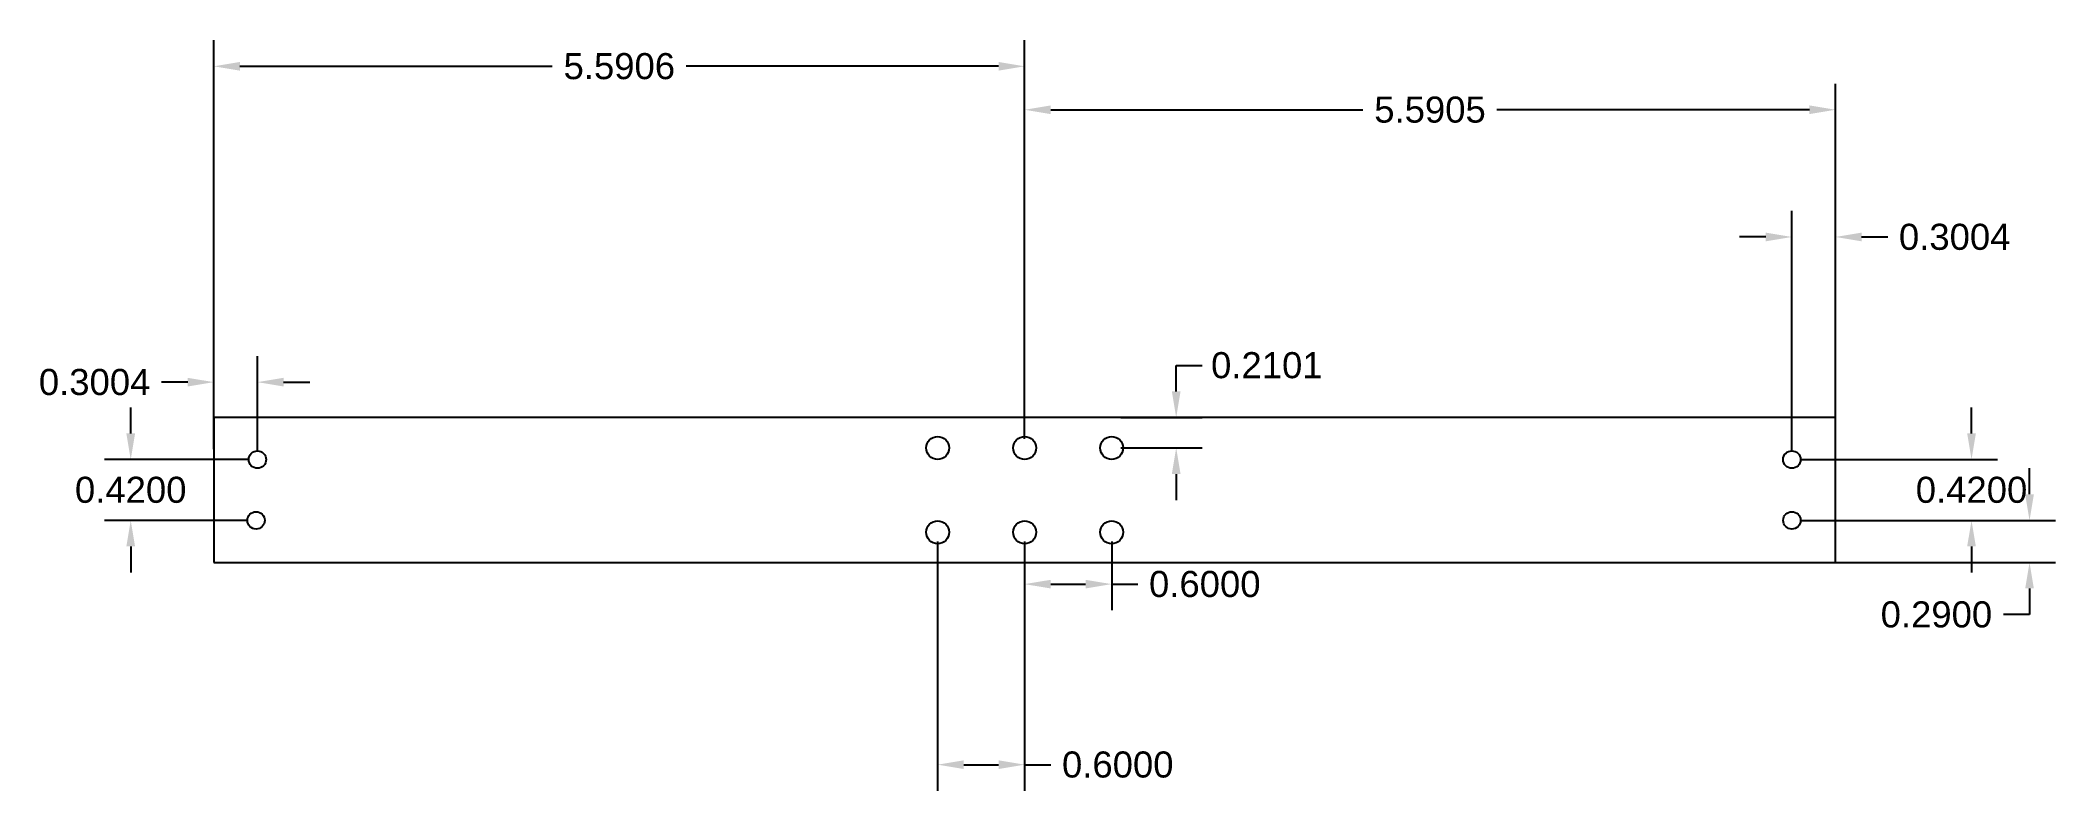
# Model space of a CAD drawing. Header units: inches. Extents: x -1.3 to 12.6, y 32.7 to 37.8.
import ezdxf

# ---------------------------------------------------------------- set-up
doc = ezdxf.new("R2010")
doc.units = ezdxf.units.IN
doc.header["$MEASUREMENT"] = 0
doc.layers.get('0').update_dxf_attribs({"color": 1})
doc.layers.add('dimensions', color=4, linetype='Continuous')
doc.styles.get("Standard").update_dxf_attribs({"font": 'Arial Regular.ttf'})
doc.dimstyles.get("Standard").update_dxf_attribs({"dimtxt": 0.18, "dimasz": 0.18, "dimexe": 0.18, "dimexo": 0.0625, "dimgap": 0.09, "dimtad": 0, "dimtih": 1, "dimtoh": 1, "dimdec": 4, "dimzin": 0, "dimdsep": 46, "dimtxsty": 'Standard', "dimcen": 0.09, "dimadec": 0, "dimazin": 0, "dimtfac": 1, "dimtdec": 4, "dimtofl": 0, "dimtmove": 0, "dimatfit": 3, "dimfxl": 1, "dimtolj": 1, "dimtzin": 0, "dimarcsym": 0})

# ---------------------------------------------------------------- blocks, each defined once
blk = doc.blocks.new('*D23')
at = {"layer": 'Defpoints', "color": 0, "transparency": 16777216}
for p in [(11.075, 37.361), (5.484, 35.027), (11.075, 35.027)]:
    blk.add_point(p, dxfattribs=at)
at = {"layer": 'dimensions', "color": 0, "lineweight": -2, "transparency": 16777216}
for p, q in [((5.484, 35.089), (5.484, 37.541)), ((11.075, 35.089), (11.075, 37.541)), ((5.664, 37.361), (7.817, 37.361)), ((10.895, 37.361), (8.741, 37.361))]:
    blk.add_line(p, q, dxfattribs=at)
at = {"layer": 'dimensions', "color": 0, "transparency": 16777216}
for points in [[(5.664, 37.391), (5.664, 37.331), (5.484, 37.361)], [(10.895, 37.391), (10.895, 37.331), (11.075, 37.361)]]:
    blk.add_solid(points, dxfattribs=at)
at = {"layer": 'dimensions', "color": 0, "transparency": 16777216, "insert": (8.279, 37.361), "char_height": 0.18, "attachment_point": 5}
blk.add_mtext('\\A1;5.5905', dxfattribs=at)
blk = doc.blocks.new('*D24')
at = {"layer": 'Defpoints', "color": 0, "transparency": 16777216}
for p in [(-0.107, 37.661), (-0.107, 35.027), (5.484, 35.027)]:
    blk.add_point(p, dxfattribs=at)
at = {"layer": 'dimensions', "color": 0, "lineweight": -2, "transparency": 16777216}
for p, q in [((-0.107, 35.089), (-0.107, 37.841)), ((5.484, 35.089), (5.484, 37.841)), ((0.073, 37.661), (2.227, 37.661)), ((5.304, 37.661), (3.151, 37.661))]:
    blk.add_line(p, q, dxfattribs=at)
at = {"layer": 'dimensions', "color": 0, "transparency": 16777216}
for points in [[(0.073, 37.691), (0.073, 37.631), (-0.107, 37.661)], [(5.304, 37.691), (5.304, 37.631), (5.484, 37.661)]]:
    blk.add_solid(points, dxfattribs=at)
at = {"layer": 'dimensions', "color": 0, "transparency": 16777216, "insert": (2.689, 37.661), "char_height": 0.18, "attachment_point": 5}
blk.add_mtext('\\A1;5.5906', dxfattribs=at)
blk = doc.blocks.new('*D26')
at = {"layer": 'Defpoints', "color": 0, "transparency": 16777216}
for p in [(5.484, 34.445), (6.084, 34.445), (6.084, 34.087)]:
    blk.add_point(p, dxfattribs=at)
at = {"layer": 'dimensions', "color": 0, "lineweight": -2, "transparency": 16777216}
for p, q in [((5.484, 34.382), (5.484, 33.907)), ((6.084, 34.382), (6.084, 33.907)), ((5.664, 34.087), (5.904, 34.087)), ((6.084, 34.087), (6.264, 34.087))]:
    blk.add_line(p, q, dxfattribs=at)
at = {"layer": 'dimensions', "color": 0, "transparency": 16777216}
for points in [[(5.664, 34.117), (5.664, 34.057), (5.484, 34.087)], [(5.904, 34.117), (5.904, 34.057), (6.084, 34.087)]]:
    blk.add_solid(points, dxfattribs=at)
at = {"layer": 'dimensions', "color": 0, "transparency": 16777216, "insert": (6.726, 34.087), "char_height": 0.18, "attachment_point": 5}
blk.add_mtext('\\A1;0.6000', dxfattribs=at)
blk = doc.blocks.new('*D27')
at = {"layer": 'Defpoints', "color": 0, "transparency": 16777216}
for p in [(6.084, 35.237), (6.529, 35.237), (6.084, 35.027)]:
    blk.add_point(p, dxfattribs=at)
at = {"layer": 'dimensions', "color": 0, "lineweight": -2, "transparency": 16777216}
for p, q in [((6.529, 35.417), (6.529, 35.597)), ((6.529, 35.597), (6.709, 35.597)), ((6.147, 35.237), (6.709, 35.237)), ((6.147, 35.027), (6.709, 35.027)), ((6.529, 34.847), (6.529, 34.667))]:
    blk.add_line(p, q, dxfattribs=at)
at = {"layer": 'dimensions', "color": 0, "transparency": 16777216}
for points in [[(6.499, 35.417), (6.559, 35.417), (6.529, 35.237)], [(6.499, 34.847), (6.559, 34.847), (6.529, 35.027)]]:
    blk.add_solid(points, dxfattribs=at)
at = {"layer": 'dimensions', "color": 0, "transparency": 16777216, "insert": (7.154, 35.597), "char_height": 0.18, "attachment_point": 5}
blk.add_mtext('\\A1;0.2101', dxfattribs=at)
blk = doc.blocks.new('*D30')
at = {"layer": 'Defpoints', "color": 0, "transparency": 16777216}
for p in [(4.884, 34.445), (5.484, 34.445), (5.484, 32.841)]:
    blk.add_point(p, dxfattribs=at)
at = {"layer": 'dimensions', "color": 0, "lineweight": -2, "transparency": 16777216}
for p, q in [((4.884, 34.382), (4.884, 32.661)), ((5.484, 34.382), (5.484, 32.661)), ((5.064, 32.841), (5.304, 32.841)), ((5.484, 32.841), (5.664, 32.841))]:
    blk.add_line(p, q, dxfattribs=at)
at = {"layer": 'dimensions', "color": 0, "transparency": 16777216}
for points in [[(5.064, 32.871), (5.064, 32.811), (4.884, 32.841)], [(5.304, 32.871), (5.304, 32.811), (5.484, 32.841)]]:
    blk.add_solid(points, dxfattribs=at)
at = {"layer": 'dimensions', "color": 0, "transparency": 16777216, "insert": (6.126, 32.841), "char_height": 0.18, "attachment_point": 5}
blk.add_mtext('\\A1;0.6000', dxfattribs=at)
blk = doc.blocks.new('*D35')
at = {"layer": 'Defpoints', "color": 0, "transparency": 16777216}
for p in [(-0.107, 35.481), (-0.107, 34.956), (0.194, 34.947)]:
    blk.add_point(p, dxfattribs=at)
at = {"layer": 'dimensions', "color": 0, "lineweight": -2, "transparency": 16777216}
for p, q in [((-0.107, 35.019), (-0.107, 35.661)), ((0.194, 35.01), (0.194, 35.661)), ((-0.287, 35.481), (-0.467, 35.481)), ((0.374, 35.481), (0.554, 35.481))]:
    blk.add_line(p, q, dxfattribs=at)
at = {"layer": 'dimensions', "color": 0, "transparency": 16777216}
for points in [[(-0.287, 35.511), (-0.287, 35.451), (-0.107, 35.481)], [(0.374, 35.511), (0.374, 35.451), (0.194, 35.481)]]:
    blk.add_solid(points, dxfattribs=at)
at = {"layer": 'dimensions', "color": 0, "transparency": 16777216, "insert": (-0.929, 35.481), "char_height": 0.18, "attachment_point": 5}
blk.add_mtext('\\A1;0.3004', dxfattribs=at)
blk = doc.blocks.new('*D37')
at = {"layer": 'Defpoints', "color": 0, "transparency": 16777216}
for p in [(-0.68, 34.947), (0.194, 34.947), (0.184, 34.527)]:
    blk.add_point(p, dxfattribs=at)
at = {"layer": 'dimensions', "color": 0, "lineweight": -2, "transparency": 16777216}
for p, q in [((-0.68, 35.127), (-0.68, 35.307)), ((0.131, 34.947), (-0.86, 34.947)), ((0.122, 34.527), (-0.86, 34.527)), ((-0.68, 34.347), (-0.68, 34.167))]:
    blk.add_line(p, q, dxfattribs=at)
at = {"layer": 'dimensions', "color": 0, "transparency": 16777216}
for points in [[(-0.71, 35.127), (-0.65, 35.127), (-0.68, 34.947)], [(-0.71, 34.347), (-0.65, 34.347), (-0.68, 34.527)]]:
    blk.add_solid(points, dxfattribs=at)
at = {"layer": 'dimensions', "color": 0, "transparency": 16777216, "insert": (-0.68, 34.737), "char_height": 0.18, "attachment_point": 5}
blk.add_mtext('\\A1;0.4200', dxfattribs=at)
blk = doc.blocks.new('*D41')
at = {"layer": 'Defpoints', "color": 0, "transparency": 16777216}
for p in [(11.075, 36.483), (10.774, 34.947), (11.075, 34.947)]:
    blk.add_point(p, dxfattribs=at)
at = {"layer": 'dimensions', "color": 0, "lineweight": -2, "transparency": 16777216}
for p, q in [((10.774, 35.01), (10.774, 36.663)), ((11.075, 35.009), (11.075, 36.663)), ((10.594, 36.483), (10.414, 36.483)), ((11.255, 36.483), (11.435, 36.483))]:
    blk.add_line(p, q, dxfattribs=at)
at = {"layer": 'dimensions', "color": 0, "transparency": 16777216}
for points in [[(10.594, 36.513), (10.594, 36.453), (10.774, 36.483)], [(11.255, 36.513), (11.255, 36.453), (11.075, 36.483)]]:
    blk.add_solid(points, dxfattribs=at)
at = {"layer": 'dimensions', "color": 0, "transparency": 16777216, "insert": (11.897, 36.483), "char_height": 0.18, "attachment_point": 5}
blk.add_mtext('\\A1;0.3004', dxfattribs=at)
blk = doc.blocks.new('*D43')
at = {"layer": 'Defpoints', "color": 0, "transparency": 16777216}
for p in [(10.774, 34.527), (10.774, 34.237), (12.413, 34.237)]:
    blk.add_point(p, dxfattribs=at)
at = {"layer": 'dimensions', "color": 0, "lineweight": -2, "transparency": 16777216}
for p, q in [((12.413, 34.707), (12.413, 34.887)), ((10.837, 34.527), (12.593, 34.527)), ((10.837, 34.237), (12.593, 34.237)), ((12.413, 34.057), (12.413, 33.877)), ((12.413, 33.877), (12.233, 33.877))]:
    blk.add_line(p, q, dxfattribs=at)
at = {"layer": 'dimensions', "color": 0, "transparency": 16777216}
for points in [[(12.383, 34.707), (12.443, 34.707), (12.413, 34.527)], [(12.383, 34.057), (12.443, 34.057), (12.413, 34.237)]]:
    blk.add_solid(points, dxfattribs=at)
at = {"layer": 'dimensions', "color": 0, "transparency": 16777216, "insert": (11.771, 33.877), "char_height": 0.18, "attachment_point": 5}
blk.add_mtext('\\A1;0.2900', dxfattribs=at)
blk = doc.blocks.new('*D44')
at = {"layer": 'Defpoints', "color": 0, "transparency": 16777216}
for p in [(10.774, 34.947), (10.774, 34.527), (12.013, 34.527)]:
    blk.add_point(p, dxfattribs=at)
at = {"layer": 'dimensions', "color": 0, "lineweight": -2, "transparency": 16777216}
for p, q in [((12.013, 35.127), (12.013, 35.307)), ((10.837, 34.947), (12.193, 34.947)), ((10.837, 34.527), (12.193, 34.527)), ((12.013, 34.347), (12.013, 34.167))]:
    blk.add_line(p, q, dxfattribs=at)
at = {"layer": 'dimensions', "color": 0, "transparency": 16777216}
for points in [[(11.983, 35.127), (12.043, 35.127), (12.013, 34.947)], [(11.983, 34.347), (12.043, 34.347), (12.013, 34.527)]]:
    blk.add_solid(points, dxfattribs=at)
at = {"layer": 'dimensions', "color": 0, "transparency": 16777216, "insert": (12.013, 34.737), "char_height": 0.18, "attachment_point": 5}
blk.add_mtext('\\A1;0.4200', dxfattribs=at)

msp = doc.modelspace()

# ---------------------------------------------------------------- linework, layer by layer
msp.add_lwpolyline([(-0.10651, 34.23701), (11.07459, 34.23701), (11.07459, 35.23701), (-0.10651, 35.23701)], close=True)
for centre, radius in [((4.88404, 35.02693), 0.07874), ((5.48407, 35.0269), 0.07874), ((6.08405, 35.02694), 0.07874), ((0.19392, 34.94702), 0.06), ((10.77415, 34.94706), 0.06), ((0.18439, 34.52701), 0.06), ((4.88406, 34.44486), 0.07874), ((5.48408, 34.44484), 0.07874), ((6.08407, 34.44488), 0.07874), ((10.77422, 34.52705), 0.06)]:
    msp.add_circle(centre, radius)

# ---------------------------------------------------------------- dimensions: what is measured, and where the dimension line sits
at = {"layer": 'dimensions'}
for base, p1, p2, picture, middle in [((-0.10651, 37.66068), (5.48407, 35.0269), (-0.10651, 35.0269), '*D24', (2.68878, 37.66068)), ((11.07459, 37.36145), (5.48407, 35.0269), (11.07459, 35.0269), '*D23', (8.27933, 37.36145)), ((11.07459, 36.48311), (10.77415, 34.94706), (11.07459, 34.94672), '*D41', (11.89662, 36.48311)), ((-0.10651, 35.48087), (0.19392, 34.94702), (-0.10651, 34.95637), '*D35', (-0.92855, 35.48087)), ((5.48408, 32.84114), (4.88406, 34.44486), (5.48408, 34.44484), '*D30', (6.12612, 32.84114)), ((6.08407, 34.08718), (5.48408, 34.44484), (6.08407, 34.44488), '*D26', (6.7261, 34.08718))]:
    dim = msp.add_linear_dim(base=base, p1=p1, p2=p2, dimstyle='Standard', dxfattribs=at)
    dim.commit()
    dim.dimension.update_dxf_attribs({"geometry": picture, "text_midpoint": middle})
for base, p1, p2, picture, middle in [((6.52908, 35.23701), (6.08405, 35.02694), (6.08405, 35.23701), '*D27', (7.15392, 35.59701)), ((-0.68034, 34.94702), (0.18439, 34.52701), (0.19392, 34.94702), '*D37', (-0.68034, 34.73701)), ((12.01254, 34.52705), (10.77415, 34.94706), (10.77415, 34.52705), '*D44', (12.01254, 34.73706)), ((12.41339, 34.23701), (10.77422, 34.52705), (10.77422, 34.23701), '*D43', (11.77135, 33.87701))]:
    dim = msp.add_linear_dim(base=base, p1=p1, p2=p2, angle=90, dimstyle='Standard', dxfattribs=at)
    dim.commit()
    dim.dimension.update_dxf_attribs({"geometry": picture, "text_midpoint": middle})

doc.saveas('drawing.dxf')
